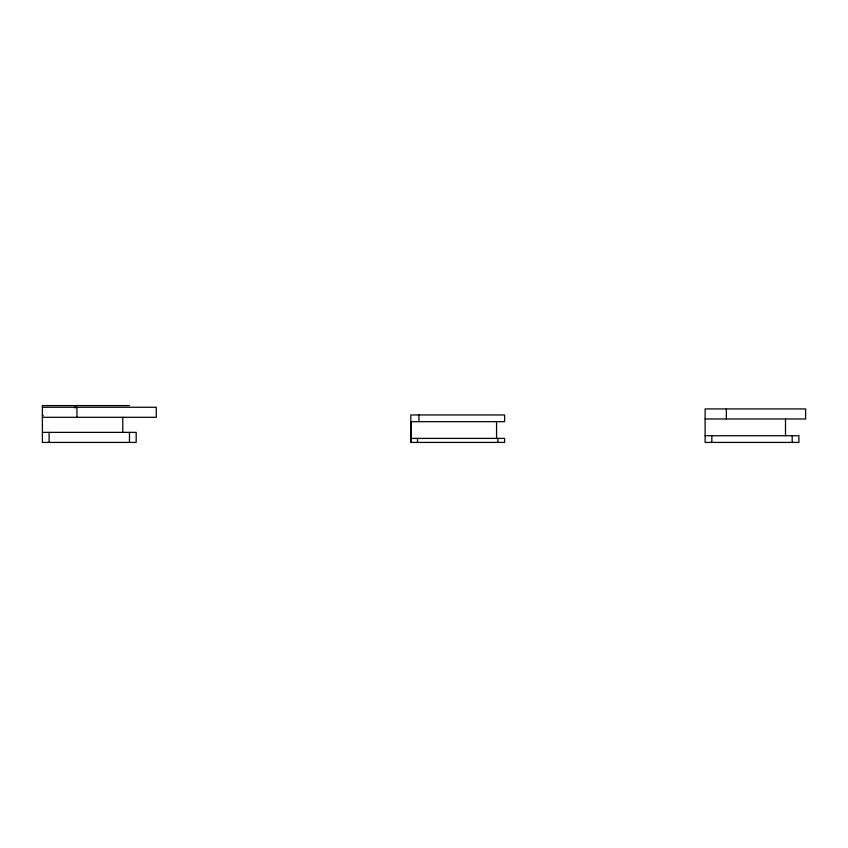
<?xml version="1.0" encoding="UTF-8"?>
<svg xmlns="http://www.w3.org/2000/svg" width="848" height="848" viewBox="0 0 848 848"><rect width="100%" height="100%" fill="white"/><g stroke="black" fill="none" stroke-linecap="round" stroke-linejoin="round"><path stroke-width="1.27" d="M129.479 405.577L42.4 405.577L42.4 442.423L136.178 442.423L136.178 432.374L42.4 432.374M42.4 407.252L156.276 407.252L156.276 417.301L42.4 417.301M42.4 415.626L43.237 415.626M705.123 418.976L805.6 418.976L805.6 408.927L705.123 408.927L705.123 442.423L798.901 442.423L798.901 435.724L705.123 435.724M410.814 421.657L504.592 421.657L504.592 414.958L410.814 414.958L410.814 442.423L504.592 442.423L504.592 438.405L410.814 438.405M792.202 435.724L792.202 442.423M785.502 418.976L785.502 435.724M726.344 408.927L726.344 418.976M711.822 435.724L711.822 442.423M497.893 438.405L497.893 442.423M496.557 421.657L496.557 438.405M418.944 414.958L418.944 421.657M417.513 438.405L417.513 442.423M410.867 421.657L410.877 442.423M129.479 432.374L129.479 442.423M122.78 417.301L122.78 432.374M76.956 407.252L76.956 417.301M75.154 405.577L75.154 408.089M49.099 432.374L49.099 442.423"/></g></svg>
